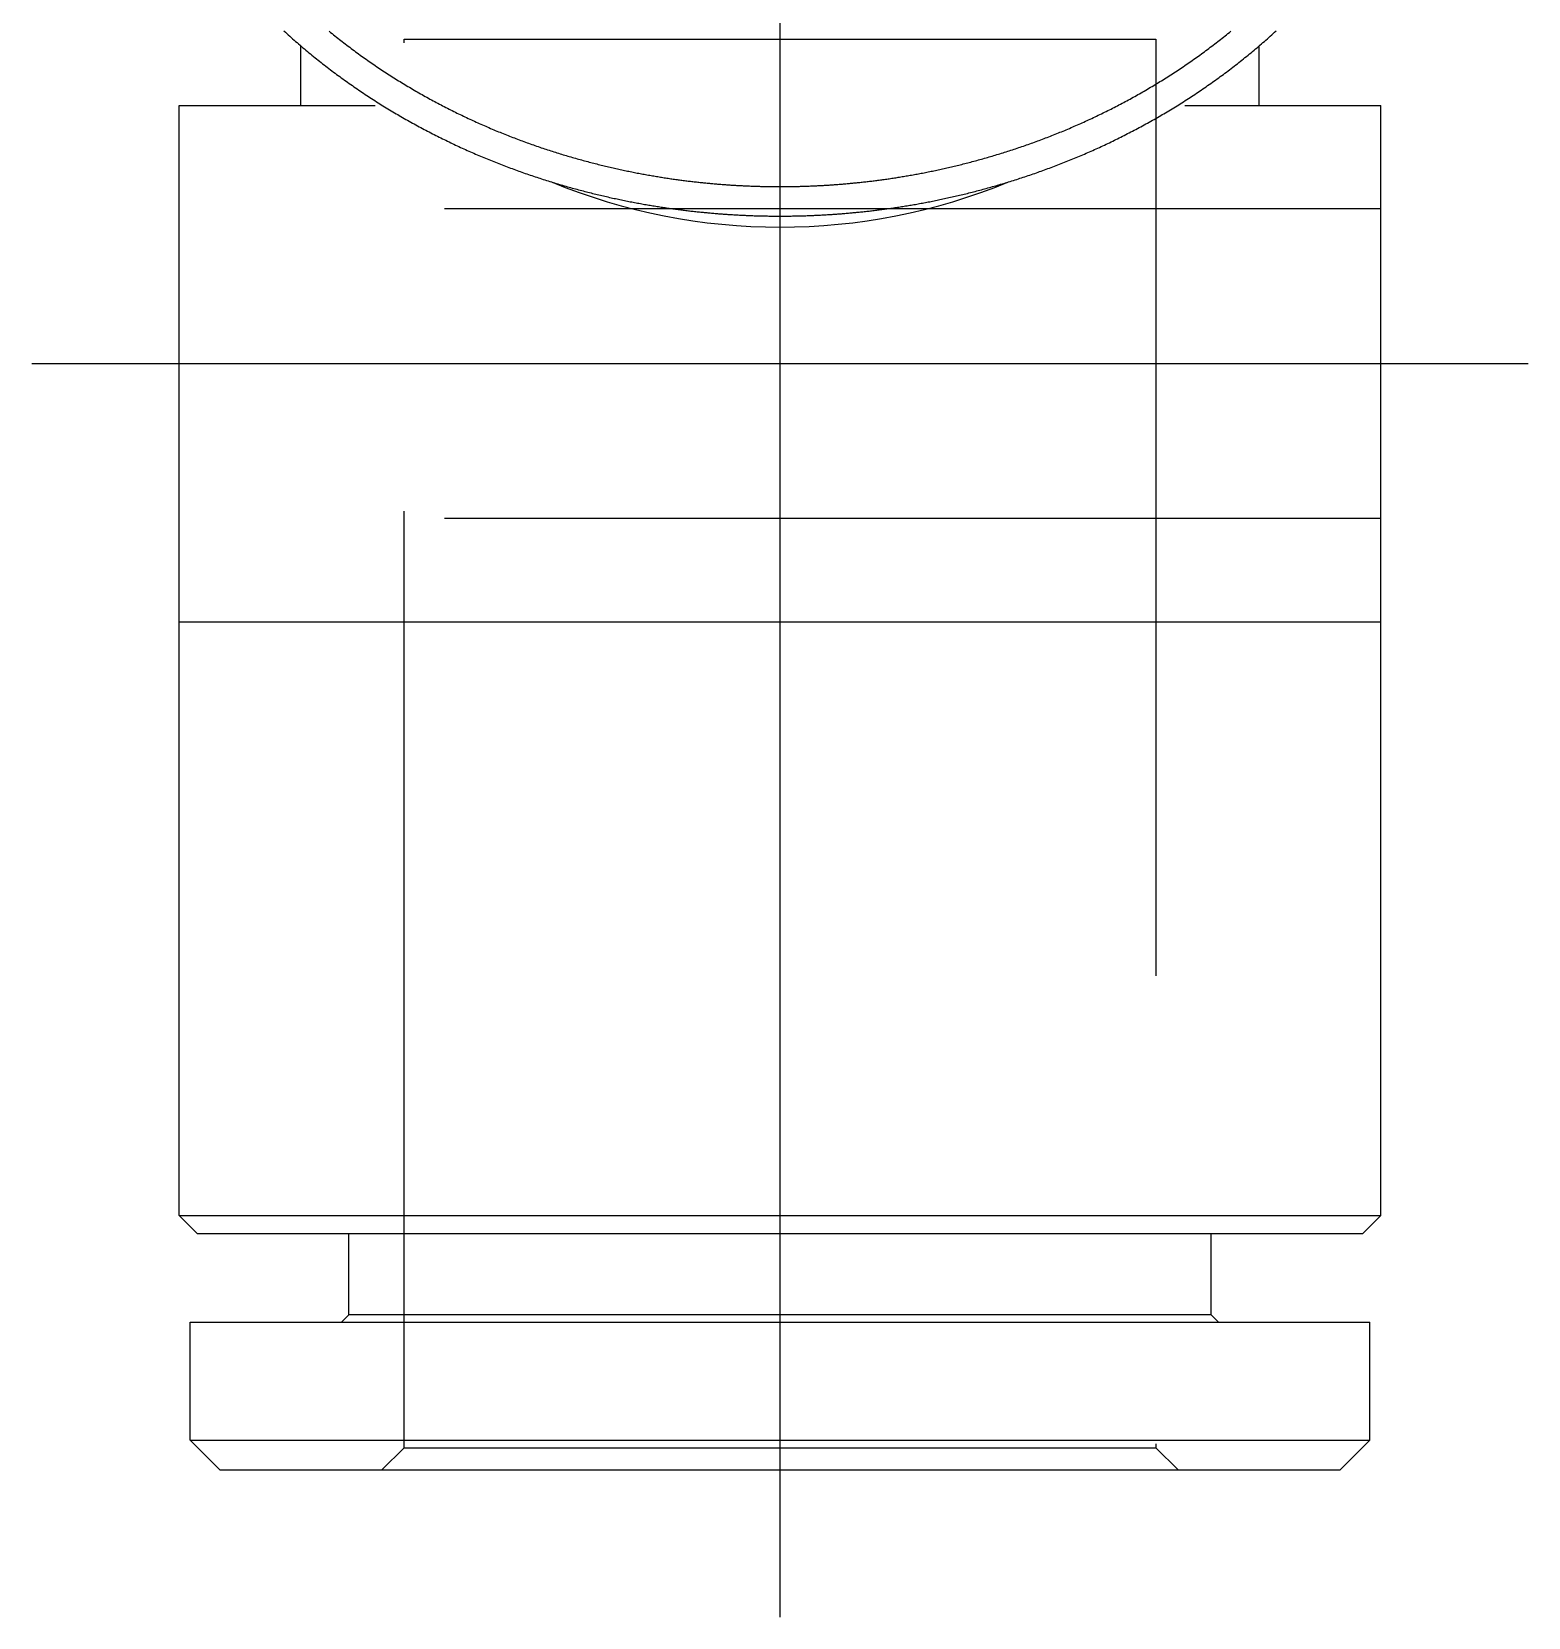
# Model space of a CAD drawing. Extents: x -9.2 to 70.9, y -18.1 to 35.1.
# Drawn here: x 49.49 to 69.79, y -2 to 19.5 of the extents above; entities that cross this region are included whole.
import ezdxf

# ---------------------------------------------------------------- set-up
doc = ezdxf.new("R2010")
doc.units = 0
doc.linetypes.add('CENTER', pattern=[50.8, 31.75, -6.35, 6.35, -6.35])
doc.linetypes.add('DASHED', pattern=[19.05, 12.7, -6.35])
doc.layers.get('0').update_dxf_attribs({"linetype": 'CONTINUOUS'})
doc.layers.add('CENTER', color=1, linetype='CENTER')

msp = doc.modelspace()

# ---------------------------------------------------------------- linework, layer by layer
at = {"color": 3, "linetype": 'DASHED'}
for p, q in [((54.5384, 0.3), (54.5384, 19.4)), ((54.5384, 19.4), (64.7384, 19.4)), ((64.7384, 19.4), (64.7384, 0.3)), ((67.7884, 17.1), (51.4884, 17.1)), ((67.7884, 12.9), (51.4884, 12.9)), ((54.2384, 0), (54.5384, 0.3)), ((54.5384, 0.3), (64.7384, 0.3)), ((64.7384, 0.3), (65.0384, 0))]:
    msp.add_line(p, q, dxfattribs=at)
at = {"color": 7, "linetype": 'CONTINUOUS'}
for p, q in [((53.1384, 18.5), (53.1384, 19.3081)), ((66.1384, 18.5), (66.1384, 19.3081)), ((51.4884, 3.45), (51.4884, 18.5)), ((51.4884, 18.5), (54.146, 18.5)), ((65.1308, 18.5), (67.7884, 18.5)), ((67.7884, 3.45), (67.7884, 18.5)), ((51.4884, 11.5), (67.7884, 11.5)), ((51.4884, 3.45), (67.7884, 3.45)), ((51.7384, 3.2), (51.4884, 3.45)), ((67.5384, 3.2), (67.7884, 3.45)), ((67.5384, 3.2), (51.7384, 3.2)), ((53.7884, 2.1), (53.7884, 3.2)), ((65.4884, 2.1), (65.4884, 3.2)), ((51.6384, 2), (67.6384, 2)), ((51.6384, 0.4), (51.6384, 2)), ((53.7884, 2.1), (53.6884, 2)), ((65.4884, 2.1), (53.7884, 2.1)), ((65.4884, 2.1), (65.5884, 2)), ((67.6384, 0.4), (67.6384, 2)), ((51.6384, 0.4), (67.6384, 0.4)), ((51.6384, 0.4), (52.0384, 0)), ((67.2384, 0), (67.6384, 0.4)), ((52.0384, 0), (67.2384, 0))]:
    msp.add_line(p, q, dxfattribs=at)
at = {"color": 7}
for points in [[(52.9097, 19.5107, 0), (52.9292, 19.4928, 0), (52.9488, 19.475, 0), (52.9685, 19.4573, 0), (52.9882, 19.4396, 0), (53.0079, 19.4219, 0), (53.0278, 19.4043, 0), (53.0476, 19.3868, 0), (53.0676, 19.3694, 0), (53.0876, 19.352, 0), (53.1076, 19.3346, 0), (53.1277, 19.3173, 0), (53.1478, 19.3001, 0), (53.168, 19.283, 0), (53.1882, 19.2659, 0), (53.2085, 19.2489, 0), (53.2289, 19.2319, 0), (53.2493, 19.215, 0), (53.2697, 19.1982, 0), (53.2902, 19.1814, 0), (53.3107, 19.1647, 0), (53.3313, 19.148, 0), (53.3519, 19.1315, 0), (53.3726, 19.1149, 0), (53.3933, 19.0985, 0), (53.4141, 19.0821, 0), (53.4349, 19.0658, 0), (53.4557, 19.0495, 0), (53.4766, 19.0334, 0), (53.4976, 19.0172, 0), (53.5185, 19.0012, 0), (53.5396, 18.9852, 0), (53.5606, 18.9693, 0), (53.5817, 18.9534, 0), (53.6029, 18.9377, 0), (53.624, 18.9219, 0), (53.6453, 18.9063, 0), (53.6665, 18.8907, 0), (53.6878, 18.8752, 0), (53.7091, 18.8598, 0), (53.7305, 18.8444, 0), (53.7519, 18.8291, 0), (53.7733, 18.8138, 0), (53.7948, 18.7986, 0), (53.8163, 18.7835, 0), (53.8379, 18.7685, 0), (53.8594, 18.7535, 0), (53.8811, 18.7386, 0), (53.9027, 18.7238, 0), (53.9244, 18.709, 0), (53.9461, 18.6943, 0), (53.9678, 18.6797, 0), (53.9896, 18.6651, 0), (54.0114, 18.6506, 0), (54.0332, 18.6362, 0), (54.055, 18.6219, 0), (54.0769, 18.6076, 0), (54.0988, 18.5934, 0), (54.1207, 18.5792, 0), (54.1427, 18.5652, 0), (54.1647, 18.5512, 0), (54.1867, 18.5372, 0), (54.2087, 18.5234, 0), (54.2308, 18.5096, 0), (54.2528, 18.4958, 0), (54.2749, 18.4822, 0), (54.2971, 18.4686, 0), (54.3192, 18.4551, 0), (54.3414, 18.4417, 0), (54.3636, 18.4283, 0), (54.3858, 18.415, 0), (54.408, 18.4018, 0), (54.4302, 18.3886, 0), (54.4525, 18.3755, 0), (54.4748, 18.3625, 0), (54.4971, 18.3496, 0), (54.5194, 18.3367, 0), (54.5417, 18.3239, 0), (54.5641, 18.3112, 0), (54.5864, 18.2985, 0), (54.6088, 18.2859, 0), (54.6312, 18.2734, 0), (54.6536, 18.261, 0), (54.676, 18.2486, 0), (54.6985, 18.2363, 0), (54.7209, 18.2241, 0), (54.7434, 18.212, 0), (54.7658, 18.1999, 0), (54.7883, 18.1879, 0), (54.8108, 18.176, 0), (54.8332, 18.1641, 0), (54.8557, 18.1523, 0), (54.8782, 18.1406, 0), (54.9007, 18.129, 0), (54.9233, 18.1174, 0), (54.9458, 18.1059, 0), (54.9683, 18.0945, 0), (54.9908, 18.0831, 0), (55.0134, 18.0718, 0), (55.0359, 18.0606, 0), (55.0585, 18.0494, 0), (55.081, 18.0384, 0), (55.1036, 18.0274, 0), (55.1261, 18.0164, 0), (55.1487, 18.0056, 0), (55.1713, 17.9948, 0), (55.1938, 17.984, 0), (55.2164, 17.9734, 0), (55.239, 17.9628, 0), (55.2616, 17.9523, 0), (55.2841, 17.9418, 0), (55.3067, 17.9314, 0), (55.3293, 17.9211, 0), (55.3519, 17.9109, 0), (55.3744, 17.9007, 0), (55.397, 17.8906, 0), (55.4196, 17.8806, 0), (55.4421, 17.8706, 0), (55.4647, 17.8607, 0), (55.4873, 17.8509, 0), (55.5098, 17.8411, 0), (55.5324, 17.8314, 0), (55.5549, 17.8218, 0), (55.5775, 17.8122, 0), (55.6, 17.8027, 0), (55.6225, 17.7933, 0), (55.6451, 17.7839, 0), (55.6676, 17.7746, 0), (55.6901, 17.7654, 0), (55.7126, 17.7563, 0), (55.7351, 17.7472, 0), (55.7576, 17.7381, 0), (55.7801, 17.7292, 0), (55.8026, 17.7203, 0), (55.825, 17.7115, 0), (55.8475, 17.7027, 0), (55.87, 17.694, 0), (55.8924, 17.6854, 0), (55.9148, 17.6768, 0), (55.9372, 17.6683, 0), (55.9597, 17.6599, 0), (55.9821, 17.6515, 0), (56.0044, 17.6432, 0), (56.0268, 17.635, 0), (56.0492, 17.6268, 0), (56.0715, 17.6187, 0), (56.0938, 17.6106, 0), (56.1162, 17.6027, 0), (56.1385, 17.5948, 0), (56.1608, 17.5869, 0), (56.183, 17.5791, 0), (56.2053, 17.5714, 0), (56.2275, 17.5637, 0), (56.2498, 17.5562, 0), (56.272, 17.5486, 0), (56.2942, 17.5412, 0), (56.3164, 17.5338, 0), (56.3385, 17.5264, 0), (56.3607, 17.5191, 0), (56.3828, 17.5119, 0), (56.4049, 17.5048, 0), (56.427, 17.4977, 0), (56.449, 17.4907, 0), (56.471, 17.4837, 0), (56.4931, 17.4768, 0), (56.515, 17.47, 0), (56.537, 17.4632, 0), (56.5589, 17.4565, 0), (56.5808, 17.4498, 0), (56.6027, 17.4432, 0), (56.6246, 17.4367, 0), (56.6464, 17.4302, 0), (56.6682, 17.4238, 0), (56.6899, 17.4175, 0), (56.7117, 17.4112, 0), (56.7334, 17.405, 0), (56.755, 17.3988, 0), (56.7767, 17.3927, 0), (56.7983, 17.3866, 0), (56.8199, 17.3807, 0), (56.8414, 17.3747, 0), (56.8629, 17.3688, 0), (56.8844, 17.363, 0), (56.9058, 17.3573, 0), (56.9272, 17.3516, 0), (56.9485, 17.3459, 0), (56.9699, 17.3404, 0), (56.9911, 17.3348, 0), (57.0124, 17.3294, 0), (57.0336, 17.324, 0), (57.0547, 17.3186, 0), (57.0758, 17.3133, 0), (57.0969, 17.3081, 0), (57.1179, 17.3029, 0), (57.1389, 17.2978, 0), (57.1599, 17.2927, 0), (57.1807, 17.2877, 0), (57.2016, 17.2828, 0), (57.2224, 17.2779, 0), (57.2431, 17.273, 0), (57.2638, 17.2682, 0), (57.2845, 17.2635, 0), (57.3051, 17.2588, 0), (57.3257, 17.2542, 0), (57.3462, 17.2496, 0), (57.3666, 17.2451, 0), (57.387, 17.2406, 0), (57.4074, 17.2362, 0), (57.4277, 17.2319, 0), (57.4479, 17.2276, 0), (57.4681, 17.2234, 0), (57.4882, 17.2192, 0), (57.5083, 17.215, 0), (57.5283, 17.2109, 0), (57.5483, 17.2069, 0), (57.5682, 17.2029, 0), (57.588, 17.199, 0), (57.6078, 17.1951, 0), (57.6275, 17.1913, 0), (57.6472, 17.1875, 0), (57.6668, 17.1838, 0), (57.6863, 17.1802, 0), (57.7058, 17.1765, 0), (57.7251, 17.173, 0), (57.7444, 17.1695, 0), (57.7637, 17.166, 0), (57.7828, 17.1626, 0), (57.8019, 17.1592, 0), (57.8209, 17.1559, 0), (57.8398, 17.1526, 0), (57.8587, 17.1494, 0), (57.8775, 17.1462, 0), (57.8962, 17.1431, 0), (57.9149, 17.14, 0), (57.9335, 17.1369, 0), (57.952, 17.1339, 0), (57.9705, 17.131, 0), (57.9889, 17.1281, 0), (58.0072, 17.1252, 0), (58.0255, 17.1224, 0), (58.0437, 17.1196, 0), (58.0618, 17.1169, 0), (58.0799, 17.1142, 0), (58.0979, 17.1115, 0), (58.1158, 17.1089, 0), (58.1337, 17.1064, 0), (58.1515, 17.1038, 0), (58.1693, 17.1013, 0), (58.187, 17.0989, 0), (58.2046, 17.0965, 0), (58.2222, 17.0941, 0), (58.2398, 17.0918, 0), (58.2572, 17.0895, 0), (58.2746, 17.0872, 0), (58.292, 17.085, 0), (58.3093, 17.0828, 0), (58.3266, 17.0807, 0), (58.3437, 17.0786, 0), (58.3609, 17.0765, 0), (58.378, 17.0745, 0), (58.395, 17.0725, 0), (58.412, 17.0705, 0), (58.4289, 17.0685, 0), (58.4458, 17.0666, 0), (58.4626, 17.0648, 0), (58.4794, 17.0629, 0), (58.4961, 17.0611, 0), (58.5128, 17.0594, 0), (58.5295, 17.0576, 0), (58.546, 17.0559, 0), (58.5626, 17.0542, 0), (58.5791, 17.0526, 0), (58.5955, 17.051, 0), (58.6119, 17.0494, 0), (58.6283, 17.0478, 0), (58.6446, 17.0463, 0), (58.6609, 17.0448, 0), (58.6771, 17.0433, 0), (58.6933, 17.0419, 0), (58.7094, 17.0404, 0), (58.7255, 17.039, 0), (58.7416, 17.0377, 0), (58.7576, 17.0363, 0), (58.7736, 17.035, 0), (58.7896, 17.0337, 0), (58.8056, 17.0325, 0), (58.8215, 17.0312, 0), (58.8373, 17.03, 0), (58.8532, 17.0288, 0), (58.869, 17.0277, 0), (58.8848, 17.0265, 0), (58.9005, 17.0254, 0), (58.9162, 17.0243, 0), (58.9319, 17.0233, 0), (58.9476, 17.0222, 0), (58.9633, 17.0212, 0), (58.9789, 17.0203, 0), (58.9945, 17.0193, 0), (59.0101, 17.0184, 0), (59.0256, 17.0174, 0), (59.0412, 17.0166, 0), (59.0567, 17.0157, 0), (59.0722, 17.0149, 0), (59.0876, 17.014, 0), (59.1031, 17.0133, 0), (59.1185, 17.0125, 0), (59.1339, 17.0117, 0), (59.1493, 17.011, 0), (59.1647, 17.0103, 0), (59.1801, 17.0097, 0), (59.1955, 17.009, 0), (59.2108, 17.0084, 0), (59.2262, 17.0078, 0), (59.2415, 17.0072, 0), (59.2568, 17.0067, 0), (59.2721, 17.0061, 0), (59.2874, 17.0056, 0), (59.3027, 17.0051, 0), (59.318, 17.0047, 0), (59.3332, 17.0042, 0), (59.3485, 17.0038, 0), (59.3638, 17.0034, 0), (59.379, 17.003, 0), (59.3943, 17.0027, 0), (59.4095, 17.0024, 0), (59.4248, 17.0021, 0), (59.44, 17.0018, 0), (59.4552, 17.0015, 0), (59.4705, 17.0013, 0), (59.4857, 17.001, 0), (59.501, 17.0008, 0), (59.5162, 17.0007, 0), (59.5315, 17.0005, 0), (59.5467, 17.0004, 0), (59.562, 17.0003, 0), (59.5772, 17.0002, 0), (59.5925, 17.0001, 0), (59.6078, 17, 0), (59.6231, 17, 0), (59.6384, 17, 0)], [(53.5235, 19.5073, 0), (53.5431, 19.4913, 0), (53.5627, 19.4753, 0), (53.5823, 19.4594, 0), (53.602, 19.4436, 0), (53.6218, 19.4278, 0), (53.6416, 19.4121, 0), (53.6614, 19.3965, 0), (53.6813, 19.3809, 0), (53.7012, 19.3654, 0), (53.7211, 19.3499, 0), (53.7412, 19.3345, 0), (53.7612, 19.3192, 0), (53.7813, 19.3039, 0), (53.8014, 19.2887, 0), (53.8216, 19.2736, 0), (53.8418, 19.2585, 0), (53.862, 19.2435, 0), (53.8823, 19.2285, 0), (53.9026, 19.2136, 0), (53.923, 19.1988, 0), (53.9433, 19.184, 0), (53.9638, 19.1693, 0), (53.9842, 19.1547, 0), (54.0047, 19.1401, 0), (54.0253, 19.1256, 0), (54.0458, 19.1111, 0), (54.0664, 19.0968, 0), (54.0871, 19.0824, 0), (54.1077, 19.0682, 0), (54.1284, 19.054, 0), (54.1492, 19.0399, 0), (54.1699, 19.0258, 0), (54.1907, 19.0118, 0), (54.2115, 18.9979, 0), (54.2324, 18.984, 0), (54.2532, 18.9702, 0), (54.2741, 18.9565, 0), (54.2951, 18.9428, 0), (54.316, 18.9292, 0), (54.337, 18.9157, 0), (54.358, 18.9022, 0), (54.3791, 18.8888, 0), (54.4001, 18.8755, 0), (54.4212, 18.8622, 0), (54.4423, 18.849, 0), (54.4635, 18.8359, 0), (54.4846, 18.8228, 0), (54.5058, 18.8098, 0), (54.527, 18.7969, 0), (54.5482, 18.784, 0), (54.5695, 18.7712, 0), (54.5907, 18.7585, 0), (54.612, 18.7458, 0), (54.6333, 18.7332, 0), (54.6546, 18.7207, 0), (54.676, 18.7082, 0), (54.6973, 18.6958, 0), (54.7187, 18.6835, 0), (54.7401, 18.6713, 0), (54.7615, 18.6591, 0), (54.7829, 18.647, 0), (54.8043, 18.6349, 0), (54.8258, 18.6229, 0), (54.8473, 18.611, 0), (54.8687, 18.5992, 0), (54.8902, 18.5874, 0), (54.9117, 18.5757, 0), (54.9332, 18.564, 0), (54.9548, 18.5525, 0), (54.9763, 18.541, 0), (54.9978, 18.5295, 0), (55.0194, 18.5182, 0), (55.041, 18.5069, 0), (55.0625, 18.4956, 0), (55.0841, 18.4845, 0), (55.1057, 18.4734, 0), (55.1273, 18.4624, 0), (55.1489, 18.4514, 0), (55.1705, 18.4405, 0), (55.1921, 18.4297, 0), (55.2137, 18.4189, 0), (55.2353, 18.4082, 0), (55.2569, 18.3976, 0), (55.2786, 18.3871, 0), (55.3002, 18.3766, 0), (55.3218, 18.3662, 0), (55.3435, 18.3558, 0), (55.3651, 18.3455, 0), (55.3868, 18.3353, 0), (55.4084, 18.3251, 0), (55.4301, 18.315, 0), (55.4517, 18.305, 0), (55.4734, 18.2951, 0), (55.495, 18.2852, 0), (55.5167, 18.2753, 0), (55.5383, 18.2656, 0), (55.56, 18.2559, 0), (55.5817, 18.2463, 0), (55.6033, 18.2367, 0), (55.625, 18.2272, 0), (55.6466, 18.2178, 0), (55.6682, 18.2084, 0), (55.6899, 18.1991, 0), (55.7115, 18.1898, 0), (55.7332, 18.1807, 0), (55.7548, 18.1716, 0), (55.7764, 18.1625, 0), (55.798, 18.1535, 0), (55.8197, 18.1446, 0), (55.8413, 18.1357, 0), (55.8629, 18.127, 0), (55.8845, 18.1182, 0), (55.9061, 18.1096, 0), (55.9277, 18.101, 0), (55.9492, 18.0924, 0), (55.9708, 18.0839, 0), (55.9924, 18.0755, 0), (56.0139, 18.0672, 0), (56.0355, 18.0589, 0), (56.057, 18.0507, 0), (56.0785, 18.0425, 0), (56.1001, 18.0344, 0), (56.1216, 18.0264, 0), (56.1431, 18.0184, 0), (56.1646, 18.0105, 0), (56.186, 18.0027, 0), (56.2075, 17.9949, 0), (56.2289, 17.9871, 0), (56.2504, 17.9795, 0), (56.2718, 17.9719, 0), (56.2932, 17.9643, 0), (56.3146, 17.9569, 0), (56.336, 17.9495, 0), (56.3574, 17.9421, 0), (56.3787, 17.9348, 0), (56.4, 17.9276, 0), (56.4214, 17.9204, 0), (56.4427, 17.9133, 0), (56.464, 17.9062, 0), (56.4852, 17.8993, 0), (56.5065, 17.8923, 0), (56.5277, 17.8855, 0), (56.5489, 17.8787, 0), (56.5701, 17.8719, 0), (56.5913, 17.8652, 0), (56.6124, 17.8586, 0), (56.6336, 17.852, 0), (56.6547, 17.8455, 0), (56.6757, 17.8391, 0), (56.6968, 17.8327, 0), (56.7178, 17.8263, 0), (56.7388, 17.82, 0), (56.7598, 17.8138, 0), (56.7807, 17.8077, 0), (56.8017, 17.8016, 0), (56.8225, 17.7955, 0), (56.8434, 17.7895, 0), (56.8642, 17.7836, 0), (56.885, 17.7777, 0), (56.9058, 17.7719, 0), (56.9265, 17.7662, 0), (56.9472, 17.7605, 0), (56.9679, 17.7548, 0), (56.9885, 17.7492, 0), (57.0091, 17.7437, 0), (57.0297, 17.7382, 0), (57.0502, 17.7328, 0), (57.0707, 17.7274, 0), (57.0912, 17.7221, 0), (57.1116, 17.7169, 0), (57.132, 17.7117, 0), (57.1523, 17.7065, 0), (57.1726, 17.7014, 0), (57.1929, 17.6964, 0), (57.2131, 17.6914, 0), (57.2333, 17.6865, 0), (57.2534, 17.6816, 0), (57.2735, 17.6768, 0), (57.2935, 17.672, 0), (57.3135, 17.6673, 0), (57.3335, 17.6627, 0), (57.3534, 17.6581, 0), (57.3733, 17.6535, 0), (57.3931, 17.649, 0), (57.4128, 17.6446, 0), (57.4326, 17.6402, 0), (57.4522, 17.6358, 0), (57.4719, 17.6315, 0), (57.4914, 17.6273, 0), (57.511, 17.6231, 0), (57.5304, 17.619, 0), (57.5498, 17.6149, 0), (57.5692, 17.6109, 0), (57.5885, 17.6069, 0), (57.6078, 17.603, 0), (57.627, 17.5991, 0), (57.6461, 17.5953, 0), (57.6652, 17.5915, 0), (57.6842, 17.5878, 0), (57.7032, 17.5841, 0), (57.7221, 17.5805, 0), (57.741, 17.5769, 0), (57.7597, 17.5734, 0), (57.7784, 17.5699, 0), (57.7971, 17.5665, 0), (57.8157, 17.5631, 0), (57.8341, 17.5597, 0), (57.8526, 17.5565, 0), (57.8709, 17.5532, 0), (57.8892, 17.55, 0), (57.9074, 17.5469, 0), (57.9256, 17.5438, 0), (57.9437, 17.5407, 0), (57.9617, 17.5377, 0), (57.9796, 17.5347, 0), (57.9975, 17.5318, 0), (58.0154, 17.5289, 0), (58.0331, 17.5261, 0), (58.0508, 17.5233, 0), (58.0684, 17.5205, 0), (58.086, 17.5178, 0), (58.1035, 17.5151, 0), (58.121, 17.5125, 0), (58.1384, 17.5099, 0), (58.1557, 17.5073, 0), (58.173, 17.5048, 0), (58.1902, 17.5024, 0), (58.2073, 17.4999, 0), (58.2244, 17.4975, 0), (58.2414, 17.4952, 0), (58.2584, 17.4929, 0), (58.2753, 17.4906, 0), (58.2922, 17.4883, 0), (58.309, 17.4861, 0), (58.3258, 17.484, 0), (58.3425, 17.4818, 0), (58.3591, 17.4797, 0), (58.3757, 17.4777, 0), (58.3923, 17.4756, 0), (58.4088, 17.4736, 0), (58.4252, 17.4717, 0), (58.4416, 17.4697, 0), (58.458, 17.4678, 0), (58.4742, 17.466, 0), (58.4905, 17.4641, 0), (58.5067, 17.4623, 0), (58.5228, 17.4606, 0), (58.5389, 17.4588, 0), (58.555, 17.4571, 0), (58.571, 17.4555, 0), (58.587, 17.4538, 0), (58.6029, 17.4522, 0), (58.6188, 17.4506, 0), (58.6346, 17.4491, 0), (58.6504, 17.4475, 0), (58.6661, 17.446, 0), (58.6818, 17.4446, 0), (58.6975, 17.4431, 0), (58.7131, 17.4417, 0), (58.7287, 17.4403, 0), (58.7442, 17.4389, 0), (58.7597, 17.4376, 0), (58.7752, 17.4363, 0), (58.7906, 17.435, 0), (58.806, 17.4337, 0), (58.8214, 17.4325, 0), (58.8367, 17.4313, 0), (58.852, 17.4301, 0), (58.8673, 17.4289, 0), (58.8826, 17.4278, 0), (58.8978, 17.4266, 0), (58.913, 17.4255, 0), (58.9281, 17.4245, 0), (58.9433, 17.4234, 0), (58.9584, 17.4224, 0), (58.9735, 17.4214, 0), (58.9885, 17.4204, 0), (59.0036, 17.4195, 0), (59.0186, 17.4186, 0), (59.0336, 17.4177, 0), (59.0485, 17.4168, 0), (59.0635, 17.4159, 0), (59.0784, 17.4151, 0), (59.0933, 17.4143, 0), (59.1082, 17.4135, 0), (59.1231, 17.4128, 0), (59.138, 17.412, 0), (59.1528, 17.4113, 0), (59.1676, 17.4106, 0), (59.1825, 17.4099, 0), (59.1973, 17.4093, 0), (59.212, 17.4087, 0), (59.2268, 17.4081, 0), (59.2416, 17.4075, 0), (59.2563, 17.4069, 0), (59.2711, 17.4064, 0), (59.2858, 17.4059, 0), (59.3005, 17.4054, 0), (59.3152, 17.4049, 0), (59.3299, 17.4045, 0), (59.3446, 17.4041, 0), (59.3593, 17.4037, 0), (59.374, 17.4033, 0), (59.3887, 17.4029, 0), (59.4034, 17.4026, 0), (59.4181, 17.4023, 0), (59.4327, 17.402, 0), (59.4474, 17.4017, 0), (59.4621, 17.4014, 0), (59.4768, 17.4012, 0), (59.4914, 17.401, 0), (59.5061, 17.4008, 0), (59.5208, 17.4006, 0), (59.5355, 17.4005, 0), (59.5501, 17.4004, 0), (59.5648, 17.4002, 0), (59.5795, 17.4002, 0), (59.5942, 17.4001, 0), (59.6089, 17.4, 0), (59.6236, 17.4, 0), (59.6384, 17.4, 0)], [(59.6384, 17, 0), (59.6537, 17, 0), (59.6689, 17, 0), (59.6842, 17.0001, 0), (59.6995, 17.0002, 0), (59.7148, 17.0003, 0), (59.73, 17.0004, 0), (59.7453, 17.0005, 0), (59.7605, 17.0007, 0), (59.7758, 17.0008, 0), (59.791, 17.001, 0), (59.8063, 17.0013, 0), (59.8215, 17.0015, 0), (59.8367, 17.0018, 0), (59.852, 17.0021, 0), (59.8672, 17.0024, 0), (59.8825, 17.0027, 0), (59.8977, 17.0031, 0), (59.913, 17.0034, 0), (59.9282, 17.0038, 0), (59.9435, 17.0042, 0), (59.9588, 17.0047, 0), (59.9741, 17.0052, 0), (59.9893, 17.0056, 0), (60.0046, 17.0061, 0), (60.0199, 17.0067, 0), (60.0353, 17.0072, 0), (60.0506, 17.0078, 0), (60.0659, 17.0084, 0), (60.0813, 17.009, 0), (60.0966, 17.0097, 0), (60.112, 17.0104, 0), (60.1274, 17.0111, 0), (60.1428, 17.0118, 0), (60.1582, 17.0125, 0), (60.1737, 17.0133, 0), (60.1891, 17.0141, 0), (60.2046, 17.0149, 0), (60.2201, 17.0157, 0), (60.2356, 17.0166, 0), (60.2511, 17.0175, 0), (60.2667, 17.0184, 0), (60.2823, 17.0193, 0), (60.2979, 17.0203, 0), (60.3135, 17.0213, 0), (60.3291, 17.0223, 0), (60.3448, 17.0233, 0), (60.3605, 17.0244, 0), (60.3762, 17.0255, 0), (60.392, 17.0266, 0), (60.4078, 17.0277, 0), (60.4236, 17.0289, 0), (60.4394, 17.03, 0), (60.4553, 17.0312, 0), (60.4712, 17.0325, 0), (60.4871, 17.0337, 0), (60.5031, 17.035, 0), (60.5191, 17.0363, 0), (60.5351, 17.0377, 0), (60.5512, 17.039, 0), (60.5673, 17.0404, 0), (60.5835, 17.0419, 0), (60.5996, 17.0433, 0), (60.6159, 17.0448, 0), (60.6321, 17.0463, 0), (60.6484, 17.0478, 0), (60.6648, 17.0494, 0), (60.6812, 17.0509, 0), (60.6976, 17.0526, 0), (60.7141, 17.0542, 0), (60.7306, 17.0559, 0), (60.7472, 17.0576, 0), (60.7638, 17.0593, 0), (60.7805, 17.0611, 0), (60.7972, 17.0629, 0), (60.814, 17.0647, 0), (60.8308, 17.0666, 0), (60.8476, 17.0685, 0), (60.8646, 17.0704, 0), (60.8815, 17.0724, 0), (60.8985, 17.0744, 0), (60.9156, 17.0765, 0), (60.9327, 17.0785, 0), (60.9499, 17.0806, 0), (60.9671, 17.0828, 0), (60.9844, 17.085, 0), (61.0017, 17.0872, 0), (61.0191, 17.0894, 0), (61.0366, 17.0917, 0), (61.0541, 17.0941, 0), (61.0717, 17.0964, 0), (61.0893, 17.0989, 0), (61.107, 17.1013, 0), (61.1247, 17.1038, 0), (61.1426, 17.1063, 0), (61.1604, 17.1089, 0), (61.1784, 17.1115, 0), (61.1964, 17.1142, 0), (61.2144, 17.1169, 0), (61.2326, 17.1196, 0), (61.2508, 17.1224, 0), (61.269, 17.1252, 0), (61.2874, 17.1281, 0), (61.3058, 17.131, 0), (61.3243, 17.1339, 0), (61.3428, 17.1369, 0), (61.3614, 17.14, 0), (61.3801, 17.1431, 0), (61.3988, 17.1462, 0), (61.4177, 17.1494, 0), (61.4366, 17.1526, 0), (61.4555, 17.1559, 0), (61.4746, 17.1592, 0), (61.4937, 17.1626, 0), (61.5129, 17.166, 0), (61.5322, 17.1695, 0), (61.5515, 17.173, 0), (61.5709, 17.1765, 0), (61.5904, 17.1802, 0), (61.6099, 17.1838, 0), (61.6295, 17.1876, 0), (61.6492, 17.1913, 0), (61.6689, 17.1952, 0), (61.6887, 17.1991, 0), (61.7085, 17.203, 0), (61.7284, 17.207, 0), (61.7483, 17.211, 0), (61.7683, 17.2151, 0), (61.7884, 17.2192, 0), (61.8085, 17.2234, 0), (61.8287, 17.2277, 0), (61.8489, 17.232, 0), (61.8692, 17.2363, 0), (61.8896, 17.2408, 0), (61.91, 17.2452, 0), (61.9304, 17.2497, 0), (61.9509, 17.2543, 0), (61.9714, 17.2589, 0), (61.992, 17.2636, 0), (62.0127, 17.2684, 0), (62.0334, 17.2732, 0), (62.0541, 17.278, 0), (62.0749, 17.2829, 0), (62.0958, 17.2879, 0), (62.1166, 17.2929, 0), (62.1376, 17.298, 0), (62.1586, 17.3031, 0), (62.1796, 17.3083, 0), (62.2006, 17.3135, 0), (62.2217, 17.3188, 0), (62.2429, 17.3242, 0), (62.2641, 17.3296, 0), (62.2853, 17.335, 0), (62.3066, 17.3406, 0), (62.3279, 17.3461, 0), (62.3492, 17.3518, 0), (62.3706, 17.3575, 0), (62.392, 17.3632, 0), (62.4135, 17.3691, 0), (62.435, 17.3749, 0), (62.4565, 17.3809, 0), (62.4781, 17.3868, 0), (62.4997, 17.3929, 0), (62.5213, 17.399, 0), (62.543, 17.4052, 0), (62.5647, 17.4114, 0), (62.5865, 17.4177, 0), (62.6082, 17.424, 0), (62.63, 17.4305, 0), (62.6518, 17.4369, 0), (62.6737, 17.4434, 0), (62.6956, 17.45, 0), (62.7175, 17.4567, 0), (62.7394, 17.4634, 0), (62.7614, 17.4702, 0), (62.7834, 17.477, 0), (62.8054, 17.4839, 0), (62.8274, 17.4909, 0), (62.8495, 17.4979, 0), (62.8716, 17.505, 0), (62.8937, 17.5121, 0), (62.9158, 17.5193, 0), (62.9379, 17.5266, 0), (62.9601, 17.5339, 0), (62.9823, 17.5413, 0), (63.0045, 17.5488, 0), (63.0267, 17.5563, 0), (63.049, 17.5639, 0), (63.0712, 17.5715, 0), (63.0935, 17.5792, 0), (63.1158, 17.587, 0), (63.1381, 17.5948, 0), (63.1604, 17.6027, 0), (63.1828, 17.6107, 0), (63.2051, 17.6187, 0), (63.2275, 17.6268, 0), (63.2499, 17.635, 0), (63.2722, 17.6432, 0), (63.2946, 17.6515, 0), (63.317, 17.6599, 0), (63.3395, 17.6683, 0), (63.3619, 17.6768, 0), (63.3843, 17.6854, 0), (63.4068, 17.694, 0), (63.4292, 17.7027, 0), (63.4517, 17.7114, 0), (63.4741, 17.7202, 0), (63.4966, 17.7291, 0), (63.5191, 17.7381, 0), (63.5416, 17.7471, 0), (63.5641, 17.7562, 0), (63.5866, 17.7654, 0), (63.6091, 17.7746, 0), (63.6316, 17.7839, 0), (63.6542, 17.7933, 0), (63.6767, 17.8027, 0), (63.6993, 17.8122, 0), (63.7218, 17.8218, 0), (63.7444, 17.8314, 0), (63.7669, 17.8411, 0), (63.7895, 17.8509, 0), (63.8121, 17.8607, 0), (63.8346, 17.8706, 0), (63.8572, 17.8806, 0), (63.8798, 17.8907, 0), (63.9024, 17.9008, 0), (63.9249, 17.9109, 0), (63.9475, 17.9212, 0), (63.9701, 17.9315, 0), (63.9927, 17.9419, 0), (64.0153, 17.9524, 0), (64.0379, 17.9629, 0), (64.0604, 17.9735, 0), (64.083, 17.9842, 0), (64.1056, 17.9949, 0), (64.1282, 18.0057, 0), (64.1507, 18.0166, 0), (64.1733, 18.0275, 0), (64.1959, 18.0385, 0), (64.2184, 18.0496, 0), (64.241, 18.0608, 0), (64.2635, 18.072, 0), (64.2861, 18.0833, 0), (64.3086, 18.0947, 0), (64.3312, 18.1061, 0), (64.3537, 18.1176, 0), (64.3762, 18.1292, 0), (64.3987, 18.1408, 0), (64.4212, 18.1525, 0), (64.4437, 18.1643, 0), (64.4662, 18.1762, 0), (64.4887, 18.1881, 0), (64.5111, 18.2001, 0), (64.5336, 18.2122, 0), (64.556, 18.2243, 0), (64.5784, 18.2365, 0), (64.6009, 18.2488, 0), (64.6233, 18.2611, 0), (64.6457, 18.2736, 0), (64.668, 18.2861, 0), (64.6904, 18.2986, 0), (64.7128, 18.3113, 0), (64.7351, 18.324, 0), (64.7574, 18.3368, 0), (64.7797, 18.3496, 0), (64.802, 18.3625, 0), (64.8243, 18.3755, 0), (64.8465, 18.3886, 0), (64.8688, 18.4017, 0), (64.891, 18.415, 0), (64.9132, 18.4282, 0), (64.9354, 18.4416, 0), (64.9575, 18.455, 0), (64.9797, 18.4685, 0), (65.0018, 18.4821, 0), (65.0239, 18.4957, 0), (65.046, 18.5095, 0), (65.068, 18.5233, 0), (65.0901, 18.5371, 0), (65.1121, 18.551, 0), (65.134, 18.5651, 0), (65.156, 18.5791, 0), (65.1779, 18.5933, 0), (65.1998, 18.6075, 0), (65.2217, 18.6218, 0), (65.2436, 18.6361, 0), (65.2654, 18.6506, 0), (65.2872, 18.6651, 0), (65.3089, 18.6796, 0), (65.3307, 18.6943, 0), (65.3524, 18.709, 0), (65.374, 18.7238, 0), (65.3957, 18.7386, 0), (65.4173, 18.7535, 0), (65.4388, 18.7685, 0), (65.4604, 18.7835, 0), (65.4819, 18.7987, 0), (65.5034, 18.8138, 0), (65.5248, 18.8291, 0), (65.5462, 18.8444, 0), (65.5676, 18.8598, 0), (65.5889, 18.8753, 0), (65.6102, 18.8908, 0), (65.6314, 18.9064, 0), (65.6527, 18.922, 0), (65.6738, 18.9378, 0), (65.695, 18.9536, 0), (65.7161, 18.9694, 0), (65.7371, 18.9853, 0), (65.7582, 19.0013, 0), (65.7791, 19.0174, 0), (65.8001, 19.0335, 0), (65.821, 19.0497, 0), (65.8418, 19.0659, 0), (65.8626, 19.0823, 0), (65.8834, 19.0986, 0), (65.9041, 19.1151, 0), (65.9248, 19.1316, 0), (65.9454, 19.1482, 0), (65.966, 19.1648, 0), (65.9865, 19.1815, 0), (66.007, 19.1982, 0), (66.0275, 19.2151, 0), (66.0478, 19.232, 0), (66.0682, 19.2489, 0), (66.0885, 19.2659, 0), (66.1087, 19.283, 0), (66.1289, 19.3001, 0), (66.1491, 19.3173, 0), (66.1692, 19.3346, 0), (66.1892, 19.3519, 0), (66.2092, 19.3693, 0), (66.2291, 19.3868, 0), (66.249, 19.4043, 0), (66.2688, 19.4218, 0), (66.2886, 19.4395, 0), (66.3083, 19.4572, 0), (66.328, 19.4749, 0), (66.3476, 19.4927, 0), (66.3672, 19.5106, 0)], [(59.6384, 17.4, 0), (59.6531, 17.4, 0), (59.6678, 17.4, 0), (59.6825, 17.4001, 0), (59.6972, 17.4002, 0), (59.7119, 17.4002, 0), (59.7266, 17.4004, 0), (59.7413, 17.4005, 0), (59.7559, 17.4006, 0), (59.7706, 17.4008, 0), (59.7853, 17.401, 0), (59.8, 17.4012, 0), (59.8146, 17.4015, 0), (59.8293, 17.4017, 0), (59.844, 17.402, 0), (59.8587, 17.4023, 0), (59.8733, 17.4026, 0), (59.888, 17.4029, 0), (59.9027, 17.4033, 0), (59.9174, 17.4037, 0), (59.9321, 17.4041, 0), (59.9468, 17.4045, 0), (59.9615, 17.405, 0), (59.9762, 17.4054, 0), (59.9909, 17.4059, 0), (60.0057, 17.4064, 0), (60.0204, 17.407, 0), (60.0352, 17.4075, 0), (60.0499, 17.4081, 0), (60.0647, 17.4087, 0), (60.0795, 17.4093, 0), (60.0943, 17.41, 0), (60.1091, 17.4106, 0), (60.1239, 17.4113, 0), (60.1388, 17.4121, 0), (60.1536, 17.4128, 0), (60.1685, 17.4135, 0), (60.1834, 17.4143, 0), (60.1983, 17.4151, 0), (60.2132, 17.416, 0), (60.2282, 17.4168, 0), (60.2432, 17.4177, 0), (60.2582, 17.4186, 0), (60.2732, 17.4195, 0), (60.2882, 17.4205, 0), (60.3033, 17.4214, 0), (60.3184, 17.4224, 0), (60.3335, 17.4235, 0), (60.3486, 17.4245, 0), (60.3638, 17.4256, 0), (60.379, 17.4267, 0), (60.3942, 17.4278, 0), (60.4094, 17.4289, 0), (60.4247, 17.4301, 0), (60.44, 17.4313, 0), (60.4553, 17.4325, 0), (60.4707, 17.4337, 0), (60.4861, 17.435, 0), (60.5015, 17.4363, 0), (60.517, 17.4376, 0), (60.5325, 17.4389, 0), (60.5481, 17.4403, 0), (60.5636, 17.4417, 0), (60.5793, 17.4431, 0), (60.5949, 17.4445, 0), (60.6106, 17.446, 0), (60.6264, 17.4475, 0), (60.6421, 17.449, 0), (60.658, 17.4506, 0), (60.6738, 17.4522, 0), (60.6897, 17.4538, 0), (60.7057, 17.4554, 0), (60.7217, 17.4571, 0), (60.7377, 17.4588, 0), (60.7538, 17.4605, 0), (60.7699, 17.4623, 0), (60.7861, 17.4641, 0), (60.8023, 17.4659, 0), (60.8186, 17.4678, 0), (60.8349, 17.4697, 0), (60.8513, 17.4716, 0), (60.8677, 17.4736, 0), (60.8842, 17.4756, 0), (60.9007, 17.4776, 0), (60.9173, 17.4797, 0), (60.9339, 17.4818, 0), (60.9506, 17.4839, 0), (60.9674, 17.4861, 0), (60.9841, 17.4883, 0), (61.001, 17.4905, 0), (61.0179, 17.4928, 0), (61.0349, 17.4951, 0), (61.0519, 17.4975, 0), (61.069, 17.4999, 0), (61.0861, 17.5023, 0), (61.1033, 17.5048, 0), (61.1206, 17.5073, 0), (61.1379, 17.5099, 0), (61.1553, 17.5125, 0), (61.1727, 17.5151, 0), (61.1902, 17.5178, 0), (61.2078, 17.5205, 0), (61.2255, 17.5232, 0), (61.2432, 17.526, 0), (61.2609, 17.5289, 0), (61.2788, 17.5318, 0), (61.2967, 17.5347, 0), (61.3146, 17.5377, 0), (61.3327, 17.5407, 0), (61.3508, 17.5437, 0), (61.369, 17.5469, 0), (61.3872, 17.55, 0), (61.4056, 17.5532, 0), (61.424, 17.5564, 0), (61.4424, 17.5597, 0), (61.461, 17.5631, 0), (61.4796, 17.5665, 0), (61.4982, 17.5699, 0), (61.517, 17.5734, 0), (61.5358, 17.5769, 0), (61.5546, 17.5805, 0), (61.5735, 17.5841, 0), (61.5925, 17.5878, 0), (61.6115, 17.5915, 0), (61.6306, 17.5953, 0), (61.6497, 17.5992, 0), (61.6689, 17.603, 0), (61.6881, 17.607, 0), (61.7074, 17.611, 0), (61.7268, 17.615, 0), (61.7462, 17.6191, 0), (61.7657, 17.6232, 0), (61.7852, 17.6274, 0), (61.8047, 17.6317, 0), (61.8244, 17.6359, 0), (61.844, 17.6403, 0), (61.8637, 17.6447, 0), (61.8835, 17.6491, 0), (61.9033, 17.6536, 0), (61.9231, 17.6582, 0), (61.9431, 17.6628, 0), (61.963, 17.6675, 0), (61.983, 17.6722, 0), (62.003, 17.677, 0), (62.0231, 17.6818, 0), (62.0432, 17.6867, 0), (62.0634, 17.6916, 0), (62.0836, 17.6966, 0), (62.1039, 17.7016, 0), (62.1242, 17.7067, 0), (62.1445, 17.7118, 0), (62.1649, 17.7171, 0), (62.1853, 17.7223, 0), (62.2057, 17.7276, 0), (62.2262, 17.733, 0), (62.2467, 17.7384, 0), (62.2673, 17.7439, 0), (62.2879, 17.7494, 0), (62.3085, 17.755, 0), (62.3292, 17.7607, 0), (62.3499, 17.7664, 0), (62.3706, 17.7721, 0), (62.3914, 17.7779, 0), (62.4122, 17.7838, 0), (62.433, 17.7897, 0), (62.4539, 17.7957, 0), (62.4748, 17.8018, 0), (62.4957, 17.8079, 0), (62.5166, 17.814, 0), (62.5376, 17.8202, 0), (62.5586, 17.8265, 0), (62.5796, 17.8329, 0), (62.6007, 17.8392, 0), (62.6218, 17.8457, 0), (62.6429, 17.8522, 0), (62.664, 17.8588, 0), (62.6851, 17.8654, 0), (62.7063, 17.8721, 0), (62.7275, 17.8788, 0), (62.7487, 17.8856, 0), (62.77, 17.8925, 0), (62.7912, 17.8994, 0), (62.8125, 17.9064, 0), (62.8338, 17.9134, 0), (62.8551, 17.9205, 0), (62.8765, 17.9277, 0), (62.8978, 17.9349, 0), (62.9192, 17.9422, 0), (62.9406, 17.9496, 0), (62.962, 17.957, 0), (62.9834, 17.9644, 0), (63.0048, 17.972, 0), (63.0262, 17.9796, 0), (63.0477, 17.9872, 0), (63.0692, 17.9949, 0), (63.0906, 18.0027, 0), (63.1121, 18.0105, 0), (63.1336, 18.0184, 0), (63.1551, 18.0264, 0), (63.1766, 18.0344, 0), (63.1982, 18.0425, 0), (63.2197, 18.0507, 0), (63.2412, 18.0589, 0), (63.2628, 18.0672, 0), (63.2843, 18.0755, 0), (63.3059, 18.0839, 0), (63.3274, 18.0924, 0), (63.349, 18.1009, 0), (63.3706, 18.1095, 0), (63.3922, 18.1182, 0), (63.4138, 18.1269, 0), (63.4354, 18.1357, 0), (63.457, 18.1446, 0), (63.4786, 18.1535, 0), (63.5003, 18.1625, 0), (63.5219, 18.1715, 0), (63.5435, 18.1806, 0), (63.5652, 18.1898, 0), (63.5868, 18.1991, 0), (63.6085, 18.2084, 0), (63.6301, 18.2178, 0), (63.6518, 18.2272, 0), (63.6735, 18.2367, 0), (63.6951, 18.2463, 0), (63.7168, 18.2559, 0), (63.7384, 18.2656, 0), (63.7601, 18.2754, 0), (63.7818, 18.2852, 0), (63.8034, 18.2951, 0), (63.8251, 18.3051, 0), (63.8468, 18.3151, 0), (63.8684, 18.3252, 0), (63.8901, 18.3354, 0), (63.9117, 18.3456, 0), (63.9334, 18.3559, 0), (63.955, 18.3663, 0), (63.9767, 18.3767, 0), (63.9983, 18.3872, 0), (64.02, 18.3978, 0), (64.0416, 18.4084, 0), (64.0632, 18.4191, 0), (64.0848, 18.4299, 0), (64.1065, 18.4407, 0), (64.1281, 18.4516, 0), (64.1497, 18.4625, 0), (64.1713, 18.4736, 0), (64.1928, 18.4847, 0), (64.2144, 18.4958, 0), (64.236, 18.5071, 0), (64.2575, 18.5184, 0), (64.2791, 18.5297, 0), (64.3006, 18.5411, 0), (64.3222, 18.5526, 0), (64.3437, 18.5642, 0), (64.3652, 18.5758, 0), (64.3867, 18.5875, 0), (64.4081, 18.5993, 0), (64.4296, 18.6111, 0), (64.4511, 18.623, 0), (64.4725, 18.635, 0), (64.4939, 18.6471, 0), (64.5153, 18.6592, 0), (64.5367, 18.6713, 0), (64.5581, 18.6836, 0), (64.5795, 18.6959, 0), (64.6008, 18.7083, 0), (64.6221, 18.7207, 0), (64.6435, 18.7332, 0), (64.6648, 18.7458, 0), (64.686, 18.7585, 0), (64.7073, 18.7712, 0), (64.7285, 18.784, 0), (64.7497, 18.7968, 0), (64.7709, 18.8097, 0), (64.7921, 18.8227, 0), (64.8133, 18.8358, 0), (64.8344, 18.8489, 0), (64.8555, 18.8621, 0), (64.8766, 18.8754, 0), (64.8977, 18.8887, 0), (64.9187, 18.9021, 0), (64.9397, 18.9156, 0), (64.9607, 18.9291, 0), (64.9817, 18.9428, 0), (65.0026, 18.9564, 0), (65.0235, 18.9702, 0), (65.0444, 18.984, 0), (65.0652, 18.9978, 0), (65.086, 19.0118, 0), (65.1068, 19.0258, 0), (65.1276, 19.0398, 0), (65.1483, 19.054, 0), (65.169, 19.0682, 0), (65.1896, 19.0824, 0), (65.2103, 19.0968, 0), (65.2309, 19.1112, 0), (65.2514, 19.1256, 0), (65.272, 19.1401, 0), (65.2925, 19.1547, 0), (65.3129, 19.1694, 0), (65.3333, 19.1841, 0), (65.3537, 19.1988, 0), (65.3741, 19.2137, 0), (65.3944, 19.2286, 0), (65.4147, 19.2436, 0), (65.4349, 19.2586, 0), (65.4551, 19.2737, 0), (65.4753, 19.2888, 0), (65.4954, 19.304, 0), (65.5155, 19.3193, 0), (65.5355, 19.3347, 0), (65.5555, 19.3501, 0), (65.5755, 19.3655, 0), (65.5954, 19.381, 0), (65.6153, 19.3966, 0), (65.6351, 19.4123, 0), (65.6549, 19.428, 0), (65.6747, 19.4437, 0), (65.6944, 19.4596, 0), (65.714, 19.4754, 0), (65.7336, 19.4914, 0), (65.7532, 19.5074, 0)]]:
    msp.add_polyline3d(points, dxfattribs=at)
at = {"color": 7, "linetype": 'CONTINUOUS'}
msp.add_arc((59.6384, 25), 8.15, 247.64013, 292.35987, dxfattribs=at)
at = {"layer": 'CENTER', "color": 1, "linetype": 'CENTER'}
for p, q in [((59.6384, -2), (59.6384, 35.15)), ((49.4884, 15), (69.7884, 15))]:
    msp.add_line(p, q, dxfattribs=at)

doc.saveas('drawing.dxf')
